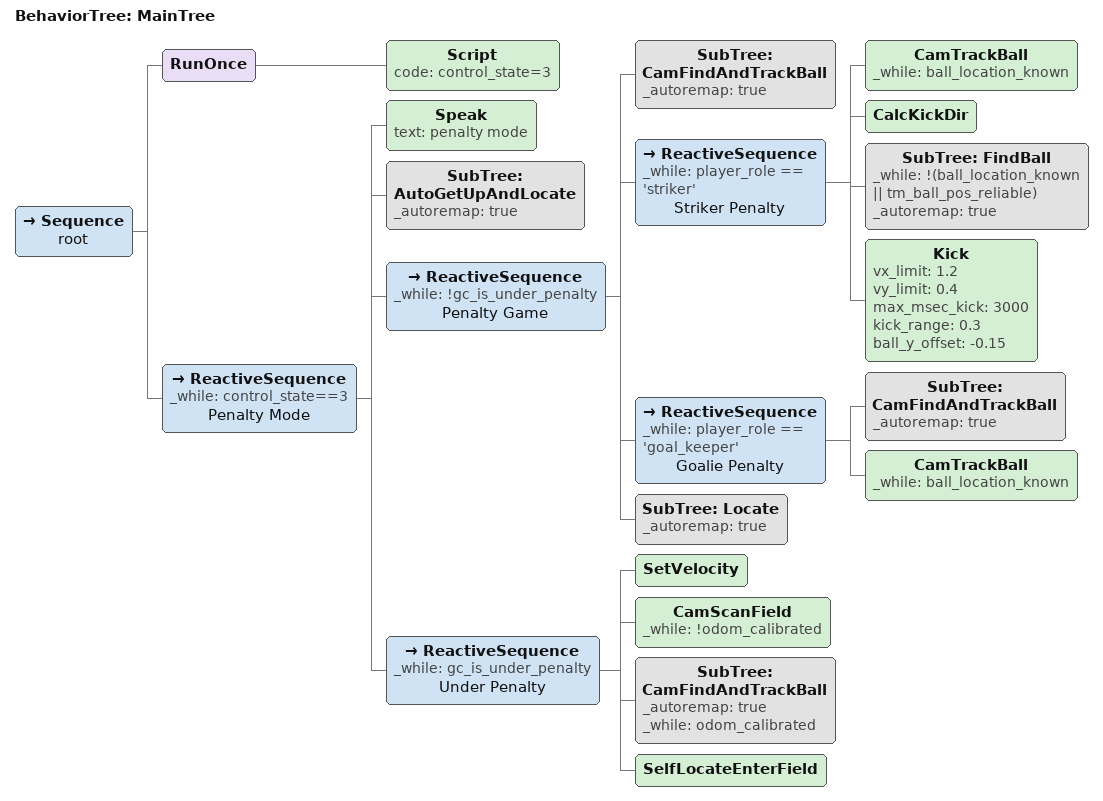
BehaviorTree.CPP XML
<root BTCPP_format="4">
    <include path="./subtrees/subtree_cam_find_and_track_ball.xml" />
    <include path="./subtrees/subtree_locate.xml" />
    <include path="./subtrees/subtree_auto_standup_and_locate.xml" />
    <include path="./subtrees/subtree_find_ball.xml" />

    <BehaviorTree ID="MainTree">
        <Sequence name="root">
            <RunOnce><Script code="control_state=3" /></RunOnce>
            <ReactiveSequence _while="control_state==3" name="Penalty Mode">
                <Speak text="penalty mode" />
                <SubTree ID="AutoGetUpAndLocate" _autoremap="true" />
                <ReactiveSequence _while="!gc_is_under_penalty" name="Penalty Game">
                    <SubTree ID="CamFindAndTrackBall" _autoremap="true" />
                    <ReactiveSequence _while="player_role == 'striker'" name="Striker Penalty">
                        <CamTrackBall _while="ball_location_known" />
                        <CalcKickDir />
                        <SubTree ID="FindBall" _while="!(ball_location_known || tm_ball_pos_reliable)" _autoremap="true" />
                        <Kick vx_limit="1.2" vy_limit="0.4" max_msec_kick="3000" kick_range="0.3" ball_y_offset="-0.15"/>
                    </ReactiveSequence>
                    <ReactiveSequence _while="player_role == 'goal_keeper'" name="Goalie Penalty">
                        <SubTree ID="CamFindAndTrackBall" _autoremap="true" />
                        <CamTrackBall _while="ball_location_known" />
                    </ReactiveSequence>
                    <SubTree ID="Locate" _autoremap="true" />
                </ReactiveSequence>
                <ReactiveSequence _while="gc_is_under_penalty" name="Under Penalty">
                    <SetVelocity />
                    <CamScanField _while="!odom_calibrated"/>
                    <SubTree ID="CamFindAndTrackBall" _autoremap="true" _while="odom_calibrated" />
                    <SelfLocateEnterField />
                </ReactiveSequence>
            </ReactiveSequence>
        </Sequence>
    </BehaviorTree>
</root>
